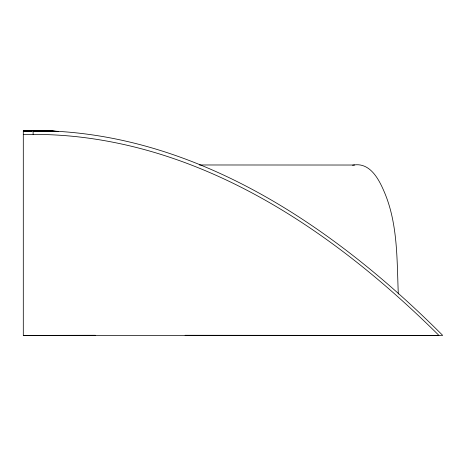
<?xml version="1.0" encoding="UTF-8"?>
<svg xmlns="http://www.w3.org/2000/svg" width="466" height="466" viewBox="0 0 466 466"><rect width="100%" height="100%" fill="white"/><g stroke="black" fill="none" stroke-linecap="round" stroke-linejoin="round"><path stroke-width="0.7" d="M30.82 131.406L33.121 130.608C193.07 130.387 333.778 226.255 442.7 335.392L23.3 335.392L23.3 130.725L33.121 130.608L58.617 131.406M29.649 131.406L33.121 130.608L58.046 131.406M28.467 131.406L33.121 130.608L57.732 131.406M27.273 131.406L33.121 130.608L57.359 131.406M26.079 131.406L33.121 130.608L56.922 131.406M24.884 131.406L33.121 130.608L56.421 131.406M352.564 165.22C369.188 161.708 378.211 177.895 383.739 190.664C397.999 223.004 396.857 259.387 398.302 294.011M23.3 131.342L33.121 130.608L55.862 131.406M23.3 130.841L33.121 130.608L55.238 131.406M23.3 134.493L33.121 134.377A411.461 411.461 0 0 1 74.857 136.503C217.08 151.334 339.877 237.246 438.914 335.392L185.089 335.287M23.3 335.392L95.384 335.287M199.401 164.976L354.626 165.028M33.121 134.377L33.121 130.608L54.551 131.406M34.263 131.406L33.121 130.608L53.8 131.406M35.422 131.406L33.121 130.608L52.996 131.406M36.598 131.406L33.121 130.608L52.134 131.406M37.781 131.406L33.121 130.608L51.225 131.406M38.975 131.406L33.121 130.608L50.264 131.406M40.169 131.406L33.121 130.608L49.256 131.406M41.358 131.406L33.121 130.608L48.214 131.406M42.546 131.406L33.121 130.608L47.13 131.406M43.722 131.406L33.121 130.608L46.017 131.406M33.121 130.608L44.882 131.406"/></g></svg>
